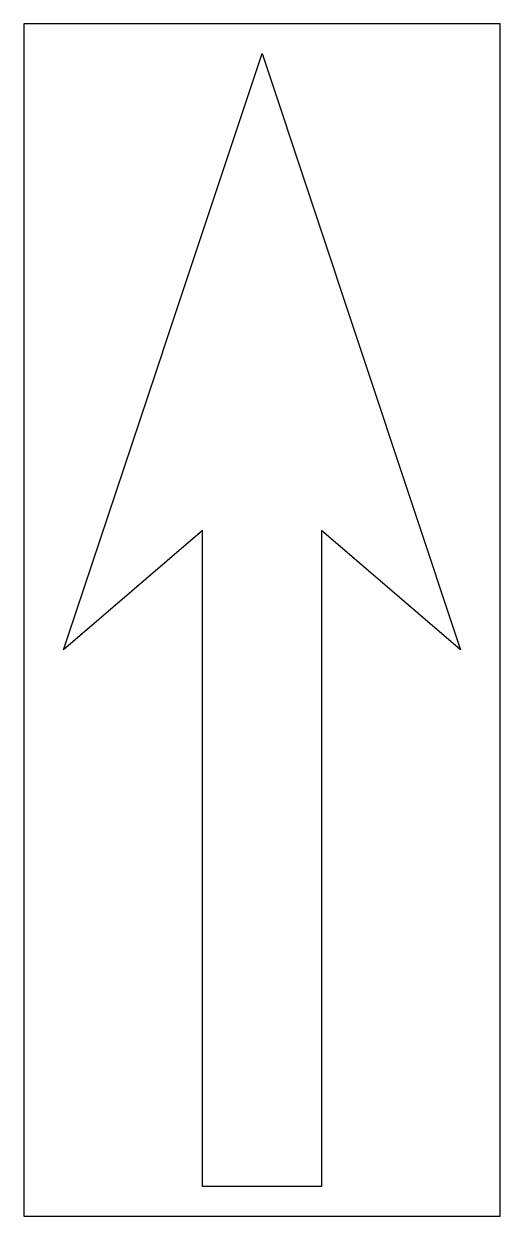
# Model space of a CAD drawing. Extents: x 0 to 48, y 0 to 120.
import ezdxf

# ---------------------------------------------------------------- set-up
doc = ezdxf.new("R2010")
doc.units = 0
doc.layers.add('CUT', color=7, linetype='Continuous')
doc.layers.add('OUTSIDE', color=1, linetype='Continuous')

msp = doc.modelspace()

# ---------------------------------------------------------------- linework, layer by layer
at = {"layer": 'CUT'}
msp.add_lwpolyline([(24, 117), (44, 57), (30, 69), (30, 3), (18, 3), (18, 69), (4, 57)], close=True, dxfattribs=at)
at = {"layer": 'OUTSIDE'}
msp.add_lwpolyline([(0, 0), (48, 0), (48, 120), (0, 120)], close=True, dxfattribs=at)

doc.saveas('drawing.dxf')
